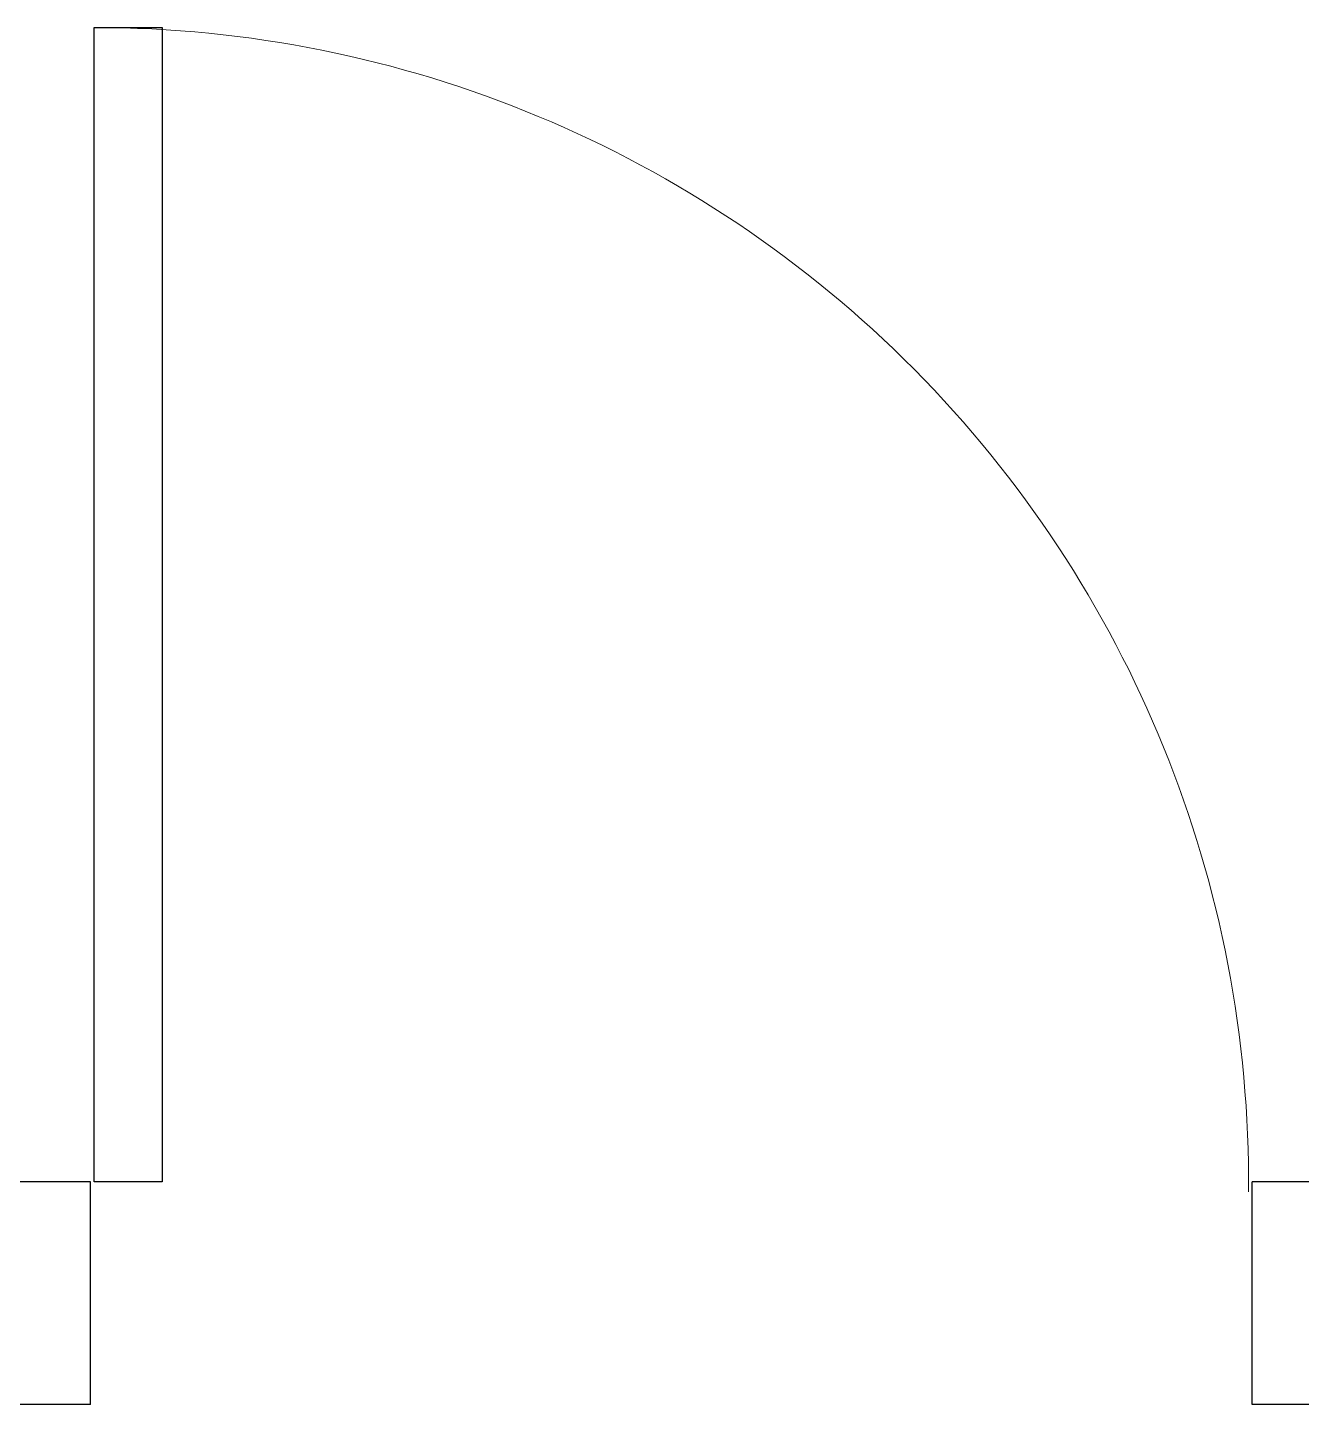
# Model space of a CAD drawing. Header units: inches. Extents: x -1176 to 1507, y -2563 to 978.
# Drawn here: x -826.67 to -793.77, y -439.03 to -403.47 of the extents above; entities that cross this region are included whole.
import ezdxf

# ---------------------------------------------------------------- set-up
doc = ezdxf.new("R2010")
doc.units = ezdxf.units.IN
doc.header["$MEASUREMENT"] = 0
doc.layers.add('A-DOOR', color=31, linetype='Continuous', lineweight=18)
doc.layers.add('A-DOOR-FRAM', color=31, linetype='Continuous', lineweight=30)

# ---------------------------------------------------------------- blocks, each defined once
blk = doc.blocks.new('Single Flush - D2 2_6_ X 8_-8253021-2nd Floor Power _ Signal')
at = {"layer": 'A-DOOR', "lineweight": 30}
for p, q in [((13.15625, -2.8125), (14.90625, -2.8125)), ((13.15625, -32.625), (13.15625, -2.8125)), ((14.90625, -2.8125), (14.90625, -32.625)), ((14.90625, -32.625), (13.15625, -32.625))]:
    blk.add_line(p, q, dxfattribs=at)
at = {"layer": 'A-DOOR', "lineweight": 9}
blk.add_arc((14.90625, -2.8125), 29.8125, 179.5, 270, dxfattribs=at)
at = {"layer": 'A-DOOR-FRAM'}
for p, q in [((-17, 2.9375), (-17, -2.8125)), ((-17, 2.9375), (-15, 2.9375)), ((-15, 2.9375), (-15, -2.8125)), ((15.000004, 2.9375), (15.000004, -2.8125)), ((15.000004, 2.9375), (17.000004, 2.9375)), ((17.000004, 2.9375), (17.000004, -2.8125)), ((-17, -2.8125), (-15, -2.8125)), ((15.000004, -2.8125), (17.000004, -2.8125))]:
    blk.add_line(p, q, dxfattribs=at)

msp = doc.modelspace()

# ---------------------------------------------------------------- block references
at = {"layer": 'A-DOOR', "rotation": 180}
msp.add_blockref('Single Flush - D2 2_6_ X 8_-8253021-2nd Floor Power _ Signal', (-810.043, -436.097), dxfattribs=at)

doc.saveas('drawing.dxf')
